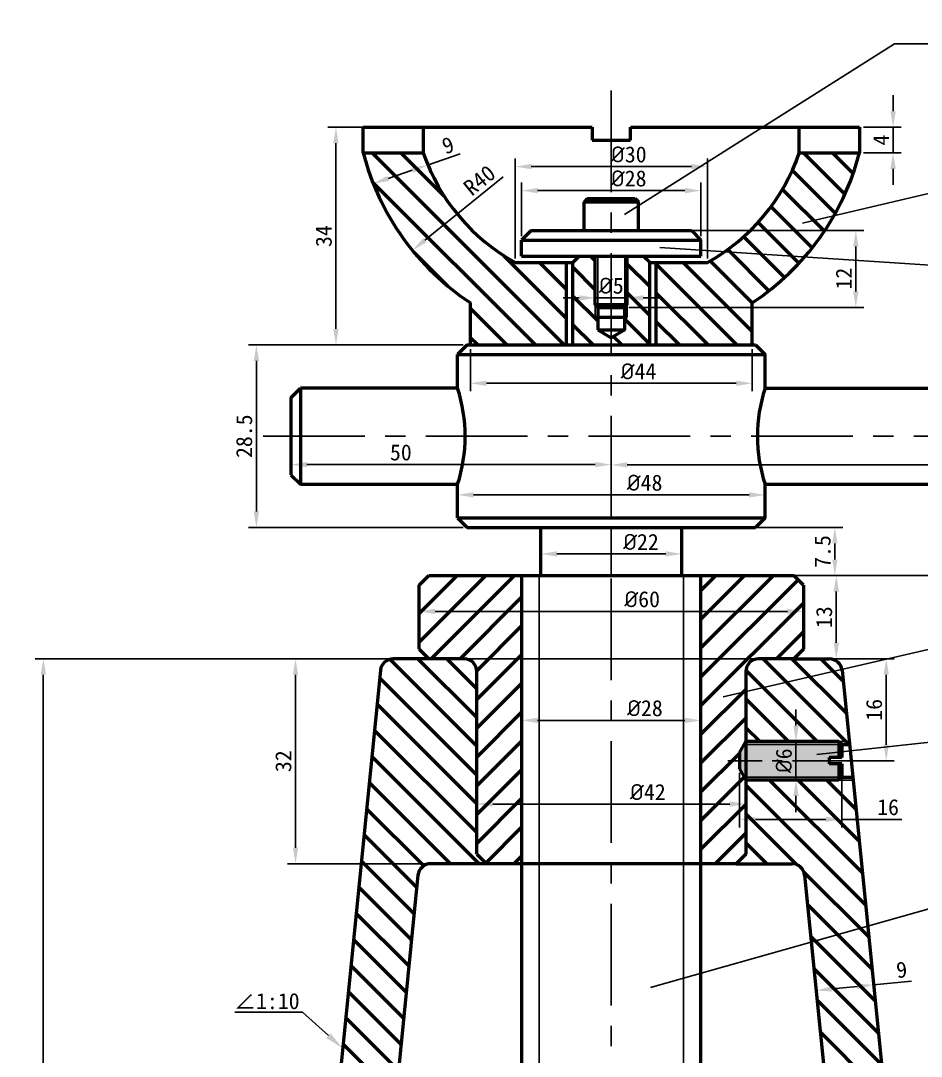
# Model space of a CAD drawing. Header units: millimetres. Extents: x 693 to 907, y 188 to 501.
# Drawn here: x 693.4 to 834, y 338.9 to 500.6 of the extents above; entities that cross this region are included whole.
import ezdxf
from ezdxf import colors
from ezdxf.entities.mleader import LeaderData, LeaderLine
from ezdxf.math import Vec2, Vec3

# ---------------------------------------------------------------- set-up
doc = ezdxf.new("R2010")
doc.units = ezdxf.units.MM
doc.header["$LTSCALE"] = 0.5
doc.linetypes.add('CENTER', pattern=[50.8, 31.75, -6.35, 6.35, -6.35])
doc.linetypes.add('CENTER2', pattern=[28.575, 19.05, -3.175, 3.175, -3.175])
doc.layers.get('0').update_dxf_attribs({"lineweight": 25})
doc.layers.get('Defpoints').update_dxf_attribs({"lineweight": 25})
for name, color, linetype, lineweight in [('中心线1', 7, 'CENTER', 25), ('剖面线1', 7, 'Continuous', 50), ('引线层1', 7, 'Continuous', 25), ('标注层1', 7, 'Continuous', 25), ('粗实线1', 7, 'Continuous', 50), ('细实线1', 7, 'Continuous', 25)]:
    doc.layers.add(name, color=color, linetype=linetype, lineweight=lineweight)
doc.styles.get("Standard").update_dxf_attribs({"font": ''})
doc.styles.get('Standard').set_extended_font_data('FangSong')
doc.dimstyles.new('ISO-25', dxfattribs={"dimtxt": 2.5, "dimasz": 2.5, "dimexe": 1.25, "dimexo": 0.625, "dimtad": 1, "dimdsep": 46, "dimtxsty": 'Standard', "dimcen": 2.5, "dimadec": 0, "dimazin": 0, "dimtfac": 1, "dimtmove": 0, "dimatfit": 3, "dimfxl": 1, "dimarcsym": 0})
pattern_1 = [(135, (509.481, 184.42), (-2.245064, -2.245064), [])]

# ---------------------------------------------------------------- blocks, each defined once
blk = doc.blocks.new('*D67')
at = {"layer": 'Defpoints', "color": 0, "transparency": 16777216}
for p in [(785.58, 489.99), (754.54, 464.76)]:
    blk.add_point(p, dxfattribs=at)
at = {"layer": '标注层1', "color": 0, "lineweight": -2, "transparency": 16777216}
blk.add_line((768.69, 476.26), (756.48, 466.33), dxfattribs=at)
at = {"layer": '标注层1', "color": 0, "transparency": 16777216}
blk.add_solid([(756.22, 466.66), (756.74, 466.01), (754.54, 464.76)], dxfattribs=at)
at = {"layer": '标注层1', "color": 0, "transparency": 16777216, "insert": (765.01, 475.7), "char_height": 2.5, "attachment_point": 5, "rotation": 39.1072}
blk.add_mtext('R40', dxfattribs=at)
blk = doc.blocks.new('*D68')
at = {"layer": 'Defpoints', "color": 0, "transparency": 16777216}
for p in [(742.6, 483.99), (763.08, 483.99), (763.08, 449.99)]:
    blk.add_point(p, dxfattribs=at)
at = {"layer": '标注层1', "color": 0, "lineweight": -2, "transparency": 16777216}
for p, q in [((762.45, 483.99), (741.35, 483.99)), ((742.6, 452.49), (742.6, 481.49)), ((762.45, 449.99), (741.35, 449.99))]:
    blk.add_line(p, q, dxfattribs=at)
at = {"layer": '标注层1', "color": 0, "transparency": 16777216}
for points in [[(742.18, 481.49), (743.01, 481.49), (742.6, 483.99)], [(742.18, 452.49), (743.01, 452.49), (742.6, 449.99)]]:
    blk.add_solid(points, dxfattribs=at)
at = {"layer": '标注层1', "color": 0, "transparency": 16777216, "insert": (740.71, 466.99), "char_height": 2.5, "attachment_point": 5, "rotation": 90}
blk.add_mtext('34', dxfattribs=at)
blk = doc.blocks.new('*D69')
at = {"layer": 'Defpoints', "color": 0, "transparency": 16777216}
for p in [(809.58, 426.58), (761.58, 422.99), (809.58, 422.99)]:
    blk.add_point(p, dxfattribs=at)
at = {"layer": '标注层1', "color": 0, "lineweight": -2, "transparency": 16777216}
for p, q in [((761.58, 423.61), (761.58, 427.83)), ((809.58, 423.61), (809.58, 427.83)), ((764.08, 426.58), (807.08, 426.58))]:
    blk.add_line(p, q, dxfattribs=at)
at = {"layer": '标注层1', "color": 0, "transparency": 16777216}
for points in [[(764.08, 427), (764.08, 426.17), (761.58, 426.58)], [(807.08, 427), (807.08, 426.17), (809.58, 426.58)]]:
    blk.add_solid(points, dxfattribs=at)
at = {"layer": '标注层1', "color": 0, "transparency": 16777216, "insert": (790.78, 428.47), "char_height": 2.5, "attachment_point": 5}
blk.add_mtext('{\\fISOCPEUR|b0|i0|c134|p34;%%C}48', dxfattribs=at)
blk = doc.blocks.new('*D70')
at = {"layer": 'Defpoints', "color": 0, "transparency": 16777216}
for p in [(763.08, 449.99), (730.18, 421.49), (763.08, 421.49)]:
    blk.add_point(p, dxfattribs=at)
at = {"layer": '标注层1', "color": 0, "lineweight": -2, "transparency": 16777216}
for p, q in [((762.45, 449.99), (728.93, 449.99)), ((730.18, 447.49), (730.18, 423.99)), ((762.45, 421.49), (728.93, 421.49))]:
    blk.add_line(p, q, dxfattribs=at)
at = {"layer": '标注层1', "color": 0, "transparency": 16777216}
for points in [[(729.76, 447.49), (730.6, 447.49), (730.18, 449.99)], [(729.76, 423.99), (730.6, 423.99), (730.18, 421.49)]]:
    blk.add_solid(points, dxfattribs=at)
at = {"layer": '标注层1', "color": 0, "transparency": 16777216, "insert": (728.28, 435.74), "char_height": 2.5, "attachment_point": 5, "rotation": 90}
blk.add_mtext('28.5', dxfattribs=at)
blk = doc.blocks.new('*D71')
at = {"layer": 'Defpoints', "color": 0, "transparency": 16777216}
for p in [(824.31, 483.99), (824.31, 479.99), (829.57, 479.99)]:
    blk.add_point(p, dxfattribs=at)
at = {"layer": '标注层1', "color": 0, "lineweight": -2, "transparency": 16777216}
for p, q in [((829.57, 486.49), (829.57, 488.99)), ((824.93, 483.99), (830.82, 483.99)), ((829.57, 483.99), (829.57, 479.99)), ((824.93, 479.99), (830.82, 479.99)), ((829.57, 477.49), (829.57, 474.99))]:
    blk.add_line(p, q, dxfattribs=at)
at = {"layer": '标注层1', "color": 0, "transparency": 16777216}
for points in [[(829.15, 486.49), (829.99, 486.49), (829.57, 483.99)], [(829.15, 477.49), (829.99, 477.49), (829.57, 479.99)]]:
    blk.add_solid(points, dxfattribs=at)
at = {"layer": '标注层1', "color": 0, "transparency": 16777216, "insert": (827.7, 481.99), "char_height": 2.5, "attachment_point": 5, "rotation": 90}
blk.add_mtext('4', dxfattribs=at)
blk = doc.blocks.new('*D72')
at = {"layer": 'Defpoints', "color": 0, "transparency": 16777216}
for p in [(763.58, 449.99), (807.58, 449.99), (807.58, 444.01)]:
    blk.add_point(p, dxfattribs=at)
at = {"layer": '标注层1', "color": 0, "lineweight": -2, "transparency": 16777216}
for p, q in [((763.58, 449.36), (763.58, 442.76)), ((807.58, 449.36), (807.58, 442.76)), ((766.08, 444.01), (805.08, 444.01))]:
    blk.add_line(p, q, dxfattribs=at)
at = {"layer": '标注层1', "color": 0, "transparency": 16777216}
for points in [[(766.08, 444.42), (766.08, 443.59), (763.58, 444.01)], [(805.08, 444.42), (805.08, 443.59), (807.58, 444.01)]]:
    blk.add_solid(points, dxfattribs=at)
at = {"layer": '标注层1', "color": 0, "transparency": 16777216, "insert": (789.83, 445.88), "char_height": 2.5, "attachment_point": 5}
blk.add_mtext('{\\fISOCPEUR|b0|i0|c134|p34;%%C}44', dxfattribs=at)
blk = doc.blocks.new('*D73')
at = {"layer": 'Defpoints', "color": 0, "transparency": 16777216}
for p in [(799.58, 474.09), (771.58, 466.36), (799.58, 466.36)]:
    blk.add_point(p, dxfattribs=at)
at = {"layer": '标注层1', "color": 0, "lineweight": -2, "transparency": 16777216}
for p, q in [((771.58, 466.98), (771.58, 475.34)), ((774.08, 474.09), (797.08, 474.09)), ((799.58, 466.98), (799.58, 475.34))]:
    blk.add_line(p, q, dxfattribs=at)
at = {"layer": '标注层1', "color": 0, "transparency": 16777216}
for points in [[(774.08, 474.51), (774.08, 473.68), (771.58, 474.09)], [(797.08, 474.51), (797.08, 473.68), (799.58, 474.09)]]:
    blk.add_solid(points, dxfattribs=at)
at = {"layer": '标注层1', "color": 0, "transparency": 16777216, "insert": (788.29, 475.98), "char_height": 2.5, "attachment_point": 5}
blk.add_mtext('{\\fISOCPEUR|b0|i0|c134|p34;%%C}28', dxfattribs=at)
blk = doc.blocks.new('*D74')
at = {"layer": 'Defpoints', "color": 0, "transparency": 16777216}
for p in [(783.08, 457.34), (783.08, 456.23), (788.08, 456.23)]:
    blk.add_point(p, dxfattribs=at)
at = {"layer": '标注层1', "color": 0, "lineweight": -2, "transparency": 16777216}
for p, q in [((783.08, 456.86), (783.08, 458.59)), ((788.08, 456.86), (788.08, 458.59)), ((780.58, 457.34), (778.08, 457.34)), ((788.08, 457.34), (783.08, 457.34)), ((790.58, 457.34), (793.08, 457.34))]:
    blk.add_line(p, q, dxfattribs=at)
at = {"layer": '标注层1', "color": 0, "transparency": 16777216}
for points in [[(780.58, 457.76), (780.58, 456.92), (783.08, 457.34)], [(790.58, 457.76), (790.58, 456.92), (788.08, 457.34)]]:
    blk.add_solid(points, dxfattribs=at)
at = {"layer": '标注层1', "color": 0, "transparency": 16777216, "insert": (785.58, 459.23), "char_height": 2.5, "attachment_point": 5}
blk.add_mtext('{\\fISOCPEUR|b0|i0|c134|p34;%%C}5', dxfattribs=at)
blk = doc.blocks.new('*D75')
at = {"layer": 'Defpoints', "color": 0, "transparency": 16777216}
for p in [(796.58, 421.49), (796.58, 413.99), (820.48, 413.99)]:
    blk.add_point(p, dxfattribs=at)
at = {"layer": '标注层1', "color": 0, "lineweight": -2, "transparency": 16777216}
for p, q in [((797.2, 421.49), (821.73, 421.49)), ((820.48, 418.99), (820.48, 416.49)), ((797.2, 413.99), (821.73, 413.99))]:
    blk.add_line(p, q, dxfattribs=at)
at = {"layer": '标注层1', "color": 0, "transparency": 16777216}
for points in [[(820.06, 418.99), (820.89, 418.99), (820.48, 421.49)], [(820.06, 416.49), (820.89, 416.49), (820.48, 413.99)]]:
    blk.add_solid(points, dxfattribs=at)
at = {"layer": '标注层1', "color": 0, "transparency": 16777216, "insert": (818.58, 417.74), "char_height": 2.5, "attachment_point": 5, "rotation": 90}
blk.add_mtext('7.5', dxfattribs=at)
blk = doc.blocks.new('*D76')
at = {"layer": 'Defpoints', "color": 0, "transparency": 16777216}
for p in [(774.58, 421.49), (796.58, 421.49), (796.58, 417.36)]:
    blk.add_point(p, dxfattribs=at)
at = {"layer": '标注层1', "color": 0, "lineweight": -2, "transparency": 16777216}
for p, q in [((774.58, 420.86), (774.58, 416.11)), ((796.58, 420.86), (796.58, 416.11)), ((777.08, 417.36), (794.08, 417.36))]:
    blk.add_line(p, q, dxfattribs=at)
at = {"layer": '标注层1', "color": 0, "transparency": 16777216}
for points in [[(777.08, 417.78), (777.08, 416.95), (774.58, 417.36)], [(794.08, 417.78), (794.08, 416.95), (796.58, 417.36)]]:
    blk.add_solid(points, dxfattribs=at)
at = {"layer": '标注层1', "color": 0, "transparency": 16777216, "insert": (790.21, 419.24), "char_height": 2.5, "attachment_point": 5}
blk.add_mtext('{\\fISOCPEUR|b0|i0|c134|p34;%%C}22', dxfattribs=at)
blk = doc.blocks.new('*D77')
at = {"layer": 'Defpoints', "color": 0, "transparency": 16777216}
for p in [(814.08, 413.99), (814.08, 400.99), (820.7, 400.99)]:
    blk.add_point(p, dxfattribs=at)
at = {"layer": '标注层1', "color": 0, "lineweight": -2, "transparency": 16777216}
for p, q in [((814.7, 413.99), (821.95, 413.99)), ((820.7, 411.49), (820.7, 403.49)), ((814.7, 400.99), (821.95, 400.99))]:
    blk.add_line(p, q, dxfattribs=at)
at = {"layer": '标注层1', "color": 0, "transparency": 16777216}
for points in [[(820.29, 411.49), (821.12, 411.49), (820.7, 413.99)], [(820.29, 403.49), (821.12, 403.49), (820.7, 400.99)]]:
    blk.add_solid(points, dxfattribs=at)
at = {"layer": '标注层1', "color": 0, "transparency": 16777216, "insert": (818.81, 407.49), "char_height": 2.5, "attachment_point": 5, "rotation": 90}
blk.add_mtext('13', dxfattribs=at)
blk = doc.blocks.new('*D78')
at = {"layer": 'Defpoints', "color": 0, "transparency": 16777216}
for p in [(755.58, 412.49), (815.58, 412.49), (815.58, 408.38)]:
    blk.add_point(p, dxfattribs=at)
at = {"layer": '标注层1', "color": 0, "lineweight": -2, "transparency": 16777216}
for p, q in [((755.58, 411.86), (755.58, 407.13)), ((815.58, 411.86), (815.58, 407.13)), ((758.08, 408.38), (813.08, 408.38))]:
    blk.add_line(p, q, dxfattribs=at)
at = {"layer": '标注层1', "color": 0, "transparency": 16777216}
for points in [[(758.08, 408.8), (758.08, 407.97), (755.58, 408.38)], [(813.08, 408.8), (813.08, 407.97), (815.58, 408.38)]]:
    blk.add_solid(points, dxfattribs=at)
at = {"layer": '标注层1', "color": 0, "transparency": 16777216, "insert": (790.4, 410.27), "char_height": 2.5, "attachment_point": 5}
blk.add_mtext('{\\fISOCPEUR|b0|i0|c134|p34;%%C}60', dxfattribs=at)
blk = doc.blocks.new('*D79')
at = {"layer": 'Defpoints', "color": 0, "transparency": 16777216}
for p in [(771.58, 413.99), (799.58, 413.99), (799.58, 391.37)]:
    blk.add_point(p, dxfattribs=at)
at = {"layer": '标注层1', "color": 0, "lineweight": -2, "transparency": 16777216}
for p, q in [((771.58, 413.36), (771.58, 390.12)), ((799.58, 413.36), (799.58, 390.12)), ((774.08, 391.37), (797.08, 391.37))]:
    blk.add_line(p, q, dxfattribs=at)
at = {"layer": '标注层1', "color": 0, "transparency": 16777216}
for points in [[(774.08, 391.79), (774.08, 390.95), (771.58, 391.37)], [(797.08, 391.79), (797.08, 390.95), (799.58, 391.37)]]:
    blk.add_solid(points, dxfattribs=at)
at = {"layer": '标注层1', "color": 0, "transparency": 16777216, "insert": (790.83, 393.26), "char_height": 2.5, "attachment_point": 5}
blk.add_mtext('{\\fISOCPEUR|b0|i0|c134|p34;%%C}28', dxfattribs=at)
blk = doc.blocks.new('*D83')
at = {"layer": 'Defpoints', "color": 0, "transparency": 16777216}
for p in [(751.54, 400.99), (696.92, 198.99), (751.54, 198.99)]:
    blk.add_point(p, dxfattribs=at)
at = {"layer": '标注层1', "color": 0, "lineweight": -2, "transparency": 16777216}
for p, q in [((750.92, 400.99), (695.67, 400.99)), ((696.92, 398.49), (696.92, 201.49)), ((750.92, 198.99), (695.67, 198.99))]:
    blk.add_line(p, q, dxfattribs=at)
at = {"layer": '标注层1', "color": 0, "transparency": 16777216}
for points in [[(696.51, 398.49), (697.34, 398.49), (696.92, 400.99)], [(696.51, 201.49), (697.34, 201.49), (696.92, 198.99)]]:
    blk.add_solid(points, dxfattribs=at)
at = {"layer": '标注层1', "color": 0, "transparency": 16777216, "insert": (695.03, 299.99), "char_height": 2.5, "attachment_point": 5, "rotation": 90}
blk.add_mtext('202', dxfattribs=at)
blk = doc.blocks.new('*D84')
at = {"layer": 'Defpoints', "color": 0, "transparency": 16777216}
for p in [(736.29, 400.99), (813.77, 400.99), (813.77, 368.99)]:
    blk.add_point(p, dxfattribs=at)
at = {"layer": '标注层1', "color": 0, "lineweight": -2, "transparency": 16777216}
for p, q in [((813.14, 400.99), (735.04, 400.99)), ((736.29, 371.49), (736.29, 398.49)), ((813.14, 368.99), (735.04, 368.99))]:
    blk.add_line(p, q, dxfattribs=at)
at = {"layer": '标注层1', "color": 0, "transparency": 16777216}
for points in [[(735.88, 398.49), (736.71, 398.49), (736.29, 400.99)], [(735.88, 371.49), (736.71, 371.49), (736.29, 368.99)]]:
    blk.add_solid(points, dxfattribs=at)
at = {"layer": '标注层1', "color": 0, "transparency": 16777216, "insert": (734.4, 384.99), "char_height": 2.5, "attachment_point": 5, "rotation": 90}
blk.add_mtext('32', dxfattribs=at)
blk = doc.blocks.new('*D85')
at = {"layer": 'Defpoints', "color": 0, "transparency": 16777216}
for p in [(806.58, 388.06), (806.58, 382.06), (814.41, 382.06)]:
    blk.add_point(p, dxfattribs=at)
at = {"layer": '标注层1', "color": 0, "lineweight": -2, "transparency": 16777216}
for p, q in [((814.41, 390.56), (814.41, 393.06)), ((807.2, 388.06), (815.66, 388.06)), ((814.41, 388.06), (814.41, 382.06)), ((807.2, 382.06), (815.66, 382.06)), ((814.41, 379.56), (814.41, 377.06))]:
    blk.add_line(p, q, dxfattribs=at)
at = {"layer": '标注层1', "color": 0, "transparency": 16777216}
for points in [[(814, 390.56), (814.83, 390.56), (814.41, 388.06)], [(814, 379.56), (814.83, 379.56), (814.41, 382.06)]]:
    blk.add_solid(points, dxfattribs=at)
at = {"layer": '标注层1', "color": 0, "transparency": 16777216, "insert": (812.52, 385.06), "char_height": 2.5, "attachment_point": 5, "rotation": 90}
blk.add_mtext('{\\fISOCPEUR|b0|i0|c134|p34;%%C}6', dxfattribs=at)
blk = doc.blocks.new('*D86')
at = {"layer": 'Defpoints', "color": 0, "transparency": 16777216}
for p in [(820.7, 400.99), (820.7, 385.06), (828.5, 385.06)]:
    blk.add_point(p, dxfattribs=at)
at = {"layer": '标注层1', "color": 0, "lineweight": -2, "transparency": 16777216}
for p, q in [((821.33, 400.99), (829.75, 400.99)), ((828.5, 398.49), (828.5, 387.56)), ((821.33, 385.06), (829.75, 385.06))]:
    blk.add_line(p, q, dxfattribs=at)
at = {"layer": '标注层1', "color": 0, "transparency": 16777216}
for points in [[(828.08, 398.49), (828.91, 398.49), (828.5, 400.99)], [(828.08, 387.56), (828.91, 387.56), (828.5, 385.06)]]:
    blk.add_solid(points, dxfattribs=at)
at = {"layer": '标注层1', "color": 0, "transparency": 16777216, "insert": (826.61, 393.02), "char_height": 2.5, "attachment_point": 5, "rotation": 90}
blk.add_mtext('16', dxfattribs=at)
blk = doc.blocks.new('*D87')
at = {"layer": 'Defpoints', "color": 0, "transparency": 16777216}
for p in [(806.58, 378.31), (764.58, 370.49), (806.58, 370.49)]:
    blk.add_point(p, dxfattribs=at)
at = {"layer": '标注层1', "color": 0, "lineweight": -2, "transparency": 16777216}
for p, q in [((764.58, 371.11), (764.58, 379.56)), ((806.58, 371.11), (806.58, 379.56)), ((767.08, 378.31), (804.08, 378.31))]:
    blk.add_line(p, q, dxfattribs=at)
at = {"layer": '标注层1', "color": 0, "transparency": 16777216}
for points in [[(767.08, 378.72), (767.08, 377.89), (764.58, 378.31)], [(804.08, 378.72), (804.08, 377.89), (806.58, 378.31)]]:
    blk.add_solid(points, dxfattribs=at)
at = {"layer": '标注层1', "color": 0, "transparency": 16777216, "insert": (791.29, 380.18), "char_height": 2.5, "attachment_point": 5}
blk.add_mtext('{\\fISOCPEUR|b0|i0|c134|p34;%%C}42', dxfattribs=at)
blk = doc.blocks.new('*D90')
at = {"layer": 'Defpoints', "color": 0, "transparency": 16777216}
for p in [(796.58, 413.99), (796.58, 218.99), (848.12, 218.99)]:
    blk.add_point(p, dxfattribs=at)
at = {"layer": '标注层1', "color": 0, "lineweight": -2, "transparency": 16777216}
for p, q in [((797.2, 413.99), (849.37, 413.99)), ((848.12, 411.49), (848.12, 221.49)), ((797.2, 218.99), (849.37, 218.99))]:
    blk.add_line(p, q, dxfattribs=at)
at = {"layer": '标注层1', "color": 0, "transparency": 16777216}
for points in [[(847.7, 411.49), (848.53, 411.49), (848.12, 413.99)], [(847.7, 221.49), (848.53, 221.49), (848.12, 218.99)]]:
    blk.add_solid(points, dxfattribs=at)
at = {"layer": '标注层1', "color": 0, "transparency": 16777216, "insert": (846.23, 316.49), "char_height": 2.5, "attachment_point": 5, "rotation": 90}
blk.add_mtext('195', dxfattribs=at)
blk = doc.blocks.new('*D91')
at = {"layer": 'Defpoints', "color": 0, "transparency": 16777216}
for p in [(785.58, 431.31), (735.58, 429.74), (785.58, 429.74)]:
    blk.add_point(p, dxfattribs=at)
at = {"layer": '标注层1', "color": 0, "lineweight": -2, "transparency": 16777216}
for p, q in [((735.58, 430.36), (735.58, 432.56)), ((785.58, 430.36), (785.58, 432.56)), ((738.08, 431.31), (783.08, 431.31))]:
    blk.add_line(p, q, dxfattribs=at)
at = {"layer": '标注层1', "color": 0, "transparency": 16777216}
for points in [[(738.08, 431.73), (738.08, 430.9), (735.58, 431.31)], [(783.08, 431.73), (783.08, 430.9), (785.58, 431.31)]]:
    blk.add_solid(points, dxfattribs=at)
at = {"layer": '标注层1', "color": 0, "transparency": 16777216, "insert": (752.73, 433.2), "char_height": 2.5, "attachment_point": 5}
blk.add_mtext('50', dxfattribs=at)
blk = doc.blocks.new('*D92')
at = {"layer": 'Defpoints', "color": 0, "transparency": 16777216}
for p in [(785.58, 431.26), (785.58, 429.74), (893.69, 429.74)]:
    blk.add_point(p, dxfattribs=at)
at = {"layer": '标注层1', "color": 0, "lineweight": -2, "transparency": 16777216}
for p, q in [((785.58, 430.36), (785.58, 432.51)), ((893.69, 430.36), (893.69, 432.51)), ((891.19, 431.26), (788.08, 431.26))]:
    blk.add_line(p, q, dxfattribs=at)
at = {"layer": '标注层1', "color": 0, "transparency": 16777216}
for points in [[(788.08, 431.68), (788.08, 430.85), (785.58, 431.26)], [(891.19, 431.68), (891.19, 430.85), (893.69, 431.26)]]:
    blk.add_solid(points, dxfattribs=at)
at = {"layer": '标注层1', "color": 0, "transparency": 16777216, "insert": (851, 433.15), "char_height": 2.5, "attachment_point": 5}
blk.add_mtext('350', dxfattribs=at)
blk = doc.blocks.new('*D93')
at = {"layer": 'Defpoints', "color": 0, "transparency": 16777216}
for p in [(800.58, 477.84), (770.58, 462.86), (800.58, 462.86)]:
    blk.add_point(p, dxfattribs=at)
at = {"layer": '标注层1', "color": 0, "lineweight": -2, "transparency": 16777216}
for p, q in [((770.58, 463.48), (770.58, 479.09)), ((800.58, 463.48), (800.58, 479.09)), ((773.08, 477.84), (798.08, 477.84))]:
    blk.add_line(p, q, dxfattribs=at)
at = {"layer": '标注层1', "color": 0, "transparency": 16777216}
for points in [[(773.08, 478.26), (773.08, 477.43), (770.58, 477.84)], [(798.08, 478.26), (798.08, 477.43), (800.58, 477.84)]]:
    blk.add_solid(points, dxfattribs=at)
at = {"layer": '标注层1', "color": 0, "transparency": 16777216, "insert": (788.31, 479.73), "char_height": 2.5, "attachment_point": 5}
blk.add_mtext('{\\fISOCPEUR|b0|i0|c134|p34;%%C}30', dxfattribs=at)
blk = doc.blocks.new('*D94')
at = {"layer": 'Defpoints', "color": 0, "transparency": 16777216}
for p in [(815.76, 367.19), (824.71, 368.08), (826.52, 350.08)]:
    blk.add_point(p, dxfattribs=at)
at = {"layer": '标注层1', "color": 0, "lineweight": -2, "transparency": 16777216}
for p, q in [((824.78, 367.46), (826.64, 348.83)), ((815.82, 366.56), (817.68, 347.94)), ((820.05, 349.43), (824.03, 349.83)), ((826.52, 350.08), (832.45, 350.67))]:
    blk.add_line(p, q, dxfattribs=at)
at = {"layer": '标注层1', "color": 0, "transparency": 16777216}
for points in [[(820.01, 349.85), (820.09, 349.02), (817.56, 349.18)], [(823.99, 350.24), (824.07, 349.41), (826.52, 350.08)]]:
    blk.add_solid(points, dxfattribs=at)
at = {"layer": '标注层1', "color": 0, "transparency": 16777216, "insert": (830.91, 352.42), "char_height": 2.5, "attachment_point": 5, "rotation": 5.7106}
blk.add_mtext('9', dxfattribs=at)
blk = doc.blocks.new('*D95')
at = {"layer": 'Defpoints', "color": 0, "transparency": 16777216}
for p in [(756.24, 479.99), (747.72, 477.08), (748.37, 475.18)]:
    blk.add_point(p, dxfattribs=at)
at = {"layer": '标注层1', "color": 0, "lineweight": -2, "transparency": 16777216}
for p, q in [((756.44, 479.39), (757.29, 476.9)), ((756.89, 478.08), (761.99, 479.82)), ((750.73, 475.99), (754.52, 477.28)), ((747.92, 476.49), (748.77, 474))]:
    blk.add_line(p, q, dxfattribs=at)
at = {"layer": '标注层1', "color": 0, "transparency": 16777216}
for points in [[(754.38, 477.67), (754.65, 476.88), (756.89, 478.08)], [(750.6, 476.38), (750.87, 475.59), (748.37, 475.18)]]:
    blk.add_solid(points, dxfattribs=at)
at = {"layer": '标注层1', "color": 0, "transparency": 16777216, "insert": (760.09, 481.17), "char_height": 2.5, "attachment_point": 5, "rotation": 18.8191}
blk.add_mtext('9', dxfattribs=at)
blk = doc.blocks.new('_None')
blk = doc.blocks.new('*D98')
at = {"layer": 'Defpoints', "color": 0, "transparency": 16777216}
for p in [(787.7, 467.86), (823.75, 467.86), (787.7, 455.86)]:
    blk.add_point(p, dxfattribs=at)
at = {"layer": '标注层1', "color": 0, "lineweight": -2, "transparency": 16777216}
for p, q in [((788.33, 467.86), (825, 467.86)), ((823.75, 458.36), (823.75, 465.36)), ((788.33, 455.86), (825, 455.86))]:
    blk.add_line(p, q, dxfattribs=at)
at = {"layer": '标注层1', "color": 0, "transparency": 16777216}
for points in [[(823.33, 465.36), (824.17, 465.36), (823.75, 467.86)], [(823.33, 458.36), (824.17, 458.36), (823.75, 455.86)]]:
    blk.add_solid(points, dxfattribs=at)
at = {"layer": '标注层1', "color": 0, "transparency": 16777216, "insert": (821.87, 460.35), "char_height": 2.5, "attachment_point": 5, "rotation": 90}
blk.add_mtext('12', dxfattribs=at)
blk = doc.blocks.new('*D100')
at = {"layer": 'Defpoints', "color": 0, "transparency": 16777216}
for p in [(805.57, 383.81), (821.57, 383.81), (821.57, 375.91)]:
    blk.add_point(p, dxfattribs=at)
at = {"layer": '标注层1', "color": 0, "lineweight": -2, "transparency": 16777216}
for p, q in [((805.57, 383.18), (805.57, 374.66)), ((821.57, 383.18), (821.57, 374.66)), ((808.07, 375.91), (819.07, 375.91)), ((821.57, 375.91), (830.94, 375.91))]:
    blk.add_line(p, q, dxfattribs=at)
at = {"layer": '标注层1', "color": 0, "transparency": 16777216}
for points in [[(808.07, 376.33), (808.07, 375.5), (805.57, 375.91)], [(819.07, 376.33), (819.07, 375.5), (821.57, 375.91)]]:
    blk.add_solid(points, dxfattribs=at)
at = {"layer": '标注层1', "color": 0, "transparency": 16777216, "insert": (828.78, 377.8), "char_height": 2.5, "attachment_point": 5}
blk.add_mtext('16', dxfattribs=at)

msp = doc.modelspace()

# ---------------------------------------------------------------- hatches: boundary and pattern name
at = {"layer": '剖面线1'}
h = msp.add_hatch(dxfattribs=at)
h.set_pattern_fill('ANSI31', angle=90)
h.set_pattern_definition(pattern_1)
h.paths.add_polyline_path([(778.58, 462.857), (770.58, 462.857, -0.1864333), (756.237, 479.986), (746.85, 479.986, 0.1860408), (763.58, 456.58), (763.58, 449.986), (778.58, 449.986)])
h.paths.add_polyline_path([(824.309, 479.986), (814.922, 479.986, -0.1864333), (800.58, 462.857), (792.58, 462.857), (792.58, 449.986), (807.58, 449.986), (807.58, 456.58, 0.1860408)])
h.paths.add_polyline_path([(783.08, 463.857), (781.08, 463.857), (780.58, 463.857), (779.58, 462.857), (779.58, 449.986), (785.58, 449.986), (785.58, 451.13), (783.455, 452.357), (783.455, 454.357), (783.08, 454.357), (783.08, 456.232)])
h.paths.add_polyline_path([(791.58, 462.857), (790.58, 463.857), (788.08, 463.857), (788.08, 456.232), (788.08, 454.357), (787.705, 454.357), (787.705, 452.357), (785.58, 451.13), (785.58, 449.986), (791.58, 449.986)])
h = msp.add_hatch(dxfattribs=at)
h.set_pattern_fill('ANSI31')
h.set_pattern_definition([(45, (509.481, 184.42), (-2.245064, 2.245064), [])])
h.paths.add_polyline_path([(771.58, 413.986), (757.08, 413.986), (755.58, 412.486), (755.58, 402.486), (757.08, 400.986), (762.58, 400.986, -0.4142136), (764.58, 398.986), (764.58, 370.486), (766.08, 368.986), (771.58, 368.986)])
h.paths.add_polyline_path([(815.58, 412.486), (814.08, 413.986), (799.58, 413.986), (799.58, 368.986), (805.08, 368.986), (806.58, 370.486), (806.58, 382.057), (805.569, 383.807), (805.569, 386.307), (806.58, 388.057), (806.58, 398.986, -0.4142136), (808.58, 400.986), (814.08, 400.986), (815.58, 402.486)])
h = msp.add_hatch(dxfattribs=at)
h.set_pattern_fill('ANSI31', angle=90)
h.set_pattern_definition(pattern_1)
h.paths.add_polyline_path([(764.58, 398.986, 0.4142136), (762.58, 400.986), (757.08, 400.986), (751.545, 400.986, 0.3853136), (749.555, 399.185), (731.315, 216.787, -0.3853136), (729.325, 214.986), (717.58, 214.986, 0.4142136), (715.58, 212.986), (715.58, 198.986), (738.58, 198.986), (755.399, 367.185, -0.3853136), (757.39, 368.986), (766.08, 368.986), (764.58, 370.486)])
h.paths.add_polyline_path([(821.605, 399.185, 0.3853136), (819.614, 400.986), (814.08, 400.986), (808.58, 400.986, 0.4142136), (806.58, 398.986), (806.58, 388.057), (821.119, 388.057), (821.569, 387.607), (822.762, 387.607)])
h.paths.add_polyline_path([(823.317, 382.057), (821.119, 382.057), (806.58, 382.057), (806.58, 370.486), (805.08, 368.986), (813.77, 368.986, -0.3853136), (815.76, 367.185), (832.58, 198.986), (855.58, 198.986), (855.58, 212.986, 0.4142136), (853.58, 214.986), (841.834, 214.986, -0.3853136), (839.844, 216.787)])
at = {"layer": '粗实线1', "true_color": 0xffffff}
h = msp.add_hatch(color=7, dxfattribs=at)
h.dxf.hatch_style = 1
h.paths.add_polyline_path([(806.58, 388.057), (805.569, 386.307), (805.569, 385.057), (806.58, 385.057)])
h.paths.add_polyline_path([(806.58, 385.057), (805.569, 385.057), (805.569, 383.807), (806.58, 382.057)])
h.paths.add_polyline_path([(821.119, 384.557), (819.569, 384.557), (819.569, 385.057), (806.58, 385.057), (806.58, 382.507), (821.119, 382.507)])
h.paths.add_polyline_path([(821.119, 387.607), (806.58, 387.607), (806.58, 385.057), (819.569, 385.057), (819.569, 385.557), (821.119, 385.557)])
h.paths.add_polyline_path([(821.569, 387.607), (821.119, 387.607), (821.119, 385.557), (821.569, 385.557)])
h.paths.add_polyline_path([(821.119, 388.057), (821.119, 387.607), (821.569, 387.607)])
h.paths.add_polyline_path([(821.119, 388.057), (806.58, 388.057), (806.58, 387.607), (821.119, 387.607)])
h.paths.add_polyline_path([(821.569, 382.507), (821.119, 382.507), (821.119, 382.057)])
h.paths.add_polyline_path([(821.569, 384.557), (821.119, 384.557), (821.119, 382.507), (821.569, 382.507)])
h.paths.add_polyline_path([(821.119, 382.507), (806.58, 382.507), (806.58, 382.057), (821.119, 382.057)])

# ---------------------------------------------------------------- linework, layer by layer
for p, q in [((785.58, 413.986), (785.58, 421.486)), ((799.58, 413.986), (771.58, 413.986)), ((771.58, 413.986), (785.58, 413.986)), ((774.33, 413.986), (774.33, 218.986)), ((796.83, 413.986), (796.83, 218.986)), ((821.119, 382.057), (821.569, 382.507))]:
    msp.add_line(p, q)
at = {"layer": '中心线1'}
for p, q in [((785.58, 489.738), (785.58, 197.245)), ((731.217, 435.736), (897.957, 435.736))]:
    msp.add_line(p, q, dxfattribs=at)
at = {"layer": '中心线1', "linetype": 'CENTER2'}
msp.add_line((823.399, 385.057), (803.783, 385.057), dxfattribs=at)
at = {"layer": '粗实线1'}
for p, q in [((746.85, 479.986), (746.85, 483.986)), ((746.85, 483.986), (756.237, 483.986)), ((756.237, 483.986), (782.58, 483.986)), ((756.237, 483.986), (756.237, 479.986)), ((782.58, 483.986), (782.58, 481.986)), ((788.58, 483.986), (814.922, 483.986)), ((788.58, 481.986), (788.58, 483.986)), ((814.922, 479.986), (814.922, 483.986)), ((814.922, 483.986), (824.309, 483.986)), ((824.309, 483.986), (824.309, 479.986)), ((782.58, 481.986), (788.58, 481.986)), ((746.85, 479.986), (756.237, 479.986)), ((814.922, 479.986), (824.309, 479.986)), ((781.83, 472.857), (781.33, 472.357)), ((781.33, 467.857), (781.33, 472.357)), ((781.33, 472.357), (789.83, 472.357)), ((781.83, 472.857), (789.33, 472.857)), ((789.33, 472.857), (789.83, 472.357)), ((789.83, 467.857), (789.83, 472.357)), ((773.08, 467.857), (771.58, 466.357)), ((773.08, 467.857), (798.08, 467.857)), ((798.08, 467.857), (799.58, 466.357)), ((771.58, 463.857), (771.58, 466.357)), ((771.58, 466.357), (799.58, 466.357)), ((799.58, 463.857), (799.58, 466.357)), ((770.58, 462.857), (779.58, 462.857)), ((771.58, 463.857), (799.58, 463.857)), ((778.58, 449.986), (778.58, 462.857)), ((779.58, 462.857), (780.58, 463.857)), ((779.58, 449.986), (779.58, 462.857)), ((779.58, 462.857), (779.58, 462.857)), ((781.08, 463.857), (790.08, 463.857)), ((783.08, 456.232), (783.08, 463.857)), ((788.08, 456.232), (788.08, 463.857)), ((791.58, 462.857), (790.58, 463.857)), ((791.58, 449.986), (791.58, 462.857)), ((791.58, 462.857), (800.58, 462.857)), ((791.58, 462.857), (791.58, 462.857)), ((792.58, 449.986), (792.58, 462.857)), ((763.58, 449.986), (763.58, 456.58)), ((783.455, 455.857), (783.08, 456.232)), ((788.08, 456.232), (783.08, 456.232)), ((787.705, 455.857), (788.08, 456.232)), ((807.58, 449.986), (807.58, 456.58)), ((783.455, 455.857), (787.705, 455.857)), ((783.455, 455.857), (783.455, 452.357)), ((787.705, 452.357), (787.705, 455.857)), ((783.08, 454.357), (788.08, 454.357)), ((783.455, 452.357), (787.705, 452.357)), ((783.455, 452.357), (785.58, 451.13)), ((787.705, 452.357), (785.58, 451.13)), ((763.08, 449.986), (761.58, 448.486)), ((763.08, 449.986), (808.08, 449.986)), ((808.08, 449.986), (809.58, 448.486)), ((761.58, 443.236), (761.58, 448.486)), ((761.58, 448.486), (809.58, 448.486)), ((809.58, 443.236), (809.58, 448.486)), ((735.58, 441.736), (737.08, 443.236)), ((761.58, 443.236), (737.08, 443.236)), ((737.08, 443.236), (737.08, 428.236)), ((809.58, 443.236), (835.58, 443.236)), ((735.58, 441.736), (735.58, 429.736)), ((735.58, 429.736), (737.08, 428.236)), ((737.08, 428.236), (761.58, 428.236)), ((761.58, 422.986), (761.58, 428.236)), ((809.58, 422.986), (809.58, 428.236)), ((809.58, 428.236), (837.58, 428.236)), ((761.58, 422.986), (763.08, 421.486)), ((761.58, 422.986), (809.58, 422.986)), ((809.58, 422.986), (808.08, 421.486)), ((763.08, 421.486), (808.08, 421.486)), ((774.58, 413.986), (774.58, 421.486)), ((796.58, 413.986), (796.58, 421.486)), ((755.58, 412.486), (757.08, 413.986)), ((757.08, 413.986), (814.08, 413.986)), ((771.58, 413.986), (771.58, 220.486)), ((799.58, 220.486), (799.58, 413.986)), ((815.58, 412.486), (814.08, 413.986)), ((755.58, 402.486), (755.58, 412.486)), ((815.58, 412.486), (815.58, 402.486)), ((755.58, 402.486), (757.08, 400.986)), ((815.58, 402.486), (814.08, 400.986)), ((757.08, 400.986), (751.545, 400.986)), ((762.58, 400.986), (757.08, 400.986)), ((814.08, 400.986), (808.58, 400.986)), ((814.08, 400.986), (819.614, 400.986)), ((749.555, 399.185), (731.315, 216.787)), ((764.58, 370.486), (764.58, 398.986)), ((806.58, 398.986), (806.58, 370.486)), ((821.605, 399.185), (839.844, 216.787)), ((805.569, 386.307), (806.58, 388.057)), ((806.58, 388.057), (806.58, 382.057)), ((821.569, 387.607), (821.119, 388.057)), ((821.119, 388.057), (821.119, 385.557)), ((821.569, 387.607), (821.569, 385.557)), ((821.569, 387.607), (822.762, 387.607)), ((805.569, 386.307), (805.569, 383.807)), ((819.569, 385.557), (819.569, 384.557)), ((805.569, 383.807), (806.58, 382.057)), ((821.119, 384.557), (821.119, 382.057)), ((821.569, 384.557), (821.569, 382.507)), ((821.569, 382.507), (823.272, 382.507)), ((764.58, 370.486), (766.08, 368.986)), ((806.58, 370.486), (805.08, 368.986)), ((766.08, 368.986), (757.39, 368.986)), ((805.08, 368.986), (766.08, 368.986)), ((805.08, 368.986), (813.77, 368.986)), ((755.399, 367.185), (738.58, 198.986)), ((815.76, 367.185), (832.58, 198.986))]:
    msp.add_line(p, q, dxfattribs=at)
at = {"layer": '粗实线1', "linetype": 'Continuous'}
for p, q in [((821.119, 388.057), (806.58, 388.057)), ((821.569, 385.557), (819.569, 385.557)), ((821.569, 384.557), (819.569, 384.557)), ((821.119, 382.057), (806.58, 382.057))]:
    msp.add_line(p, q, dxfattribs=at)
at = {"layer": '粗实线1'}
for centre, radius, start, end in [((785.58, 489.986), 40, 194.47751, 236.63299), ((785.58, 489.986), 31, 198.81906, 241.06147), ((785.58, 489.986), 31, 298.93853, 341.18094), ((785.58, 489.986), 40, 303.36701, 345.52249), ((738.782, 435.736), 24, 341.79004, 18.20996), ((832.378, 435.736), 24, 161.79004, 198.20996), ((751.545, 398.986), 2, 90, 174.2894), ((762.58, 398.986), 2, 0, 90), ((808.58, 398.986), 2, 90, 180), ((819.614, 398.986), 2, 5.7106, 90), ((757.39, 366.986), 2, 90, 174.2894), ((813.77, 366.986), 2, 5.7106, 90)]:
    msp.add_arc(centre, radius, start, end, dxfattribs=at)
at = {"layer": '细实线1'}
for p, q in [((783.455, 455.857), (783.455, 463.857)), ((787.705, 455.857), (787.705, 463.857)), ((783.08, 456.232), (783.08, 454.357)), ((788.08, 456.232), (788.08, 454.357)), ((821.119, 388.057), (822.717, 388.057)), ((821.119, 382.057), (823.317, 382.057))]:
    msp.add_line(p, q, dxfattribs=at)
at = {"layer": '细实线1', "linetype": 'Continuous'}
for p, q in [((821.569, 387.607), (806.32, 387.607)), ((821.569, 382.507), (806.32, 382.507))]:
    msp.add_line(p, q, dxfattribs=at)

# ---------------------------------------------------------------- dimensions: what is measured, and where the dimension line sits
at = {"layer": '标注层1'}
dim = msp.add_radius_dim(center=(785.58, 489.986), mpoint=(754.541, 464.755), dimstyle='ISO-25', dxfattribs=at)
dim.commit()
dim.dimension.update_dxf_attribs({"geometry": '*D67', "text_midpoint": (766.198, 474.231), "dimtype": 164})
for base, p1, p2, picture, middle in [((829.57, 479.986), (824.309, 483.986), (824.309, 479.986), '*D71', (827.695, 481.986)), ((742.596, 483.986), (763.08, 449.986), (763.08, 483.986), '*D68', (740.707, 466.986)), ((730.179, 421.486), (763.08, 449.986), (763.08, 421.486), '*D70', (728.283, 435.736)), ((820.476, 413.986), (796.58, 421.486), (796.58, 413.986), '*D75', (818.579, 417.736)), ((848.116, 218.986), (796.58, 413.986), (796.58, 218.986), '*D90', (846.227, 316.486)), ((820.703, 400.986), (814.08, 413.986), (814.08, 400.986), '*D77', (818.814, 407.486)), ((696.923, 198.986), (751.545, 400.986), (751.545, 198.986), '*D83', (695.034, 299.986)), ((736.293, 400.986), (813.77, 368.986), (813.77, 400.986), '*D84', (734.404, 384.986))]:
    dim = msp.add_linear_dim(base=base, p1=p1, p2=p2, angle=90, dimstyle='ISO-25', dxfattribs=at)
    dim.commit()
    dim.dimension.update_dxf_attribs({"geometry": picture, "text_midpoint": middle})
for base, p1, p2, angle, picture, middle, dimtype in [((748.366, 475.18), (756.237, 479.986), (747.718, 477.083), 198.81906, '*D95', (760.699, 479.383), 161), ((823.749, 467.857), (787.705, 455.857), (787.705, 467.857), 90, '*D98', (823.749, 460.35), 160), ((826.515, 350.078), (815.76, 367.185), (824.715, 368.081), 5.7106, '*D94', (831.1, 350.537), 161)]:
    dim = msp.add_linear_dim(base=base, p1=p1, p2=p2, angle=angle, dimstyle='ISO-25', dxfattribs=at)
    dim.commit()
    dim.dimension.update_dxf_attribs({"geometry": picture, "text_midpoint": middle, "dimtype": dimtype})
for base, p1, p2, text, picture, middle in [((800.58, 477.843), (770.58, 462.857), (800.58, 462.857), '{\\fISOCPEUR|b0|i0|c134|p34;%%C}<>', '*D93', (788.308, 477.843)), ((799.58, 474.093), (771.58, 466.357), (799.58, 466.357), '{\\fISOCPEUR|b0|i0|c134|p34;%%C}<>', '*D73', (788.294, 474.093)), ((807.58, 444.008), (763.58, 449.986), (807.58, 449.986), '{\\fISOCPEUR|b0|i0|c134|p34;%%C}<>', '*D72', (789.832, 444.008)), ((785.58, 431.263), (893.692, 429.736), (785.58, 429.736), '350', '*D92', (851.003, 431.263)), ((809.58, 426.585), (761.58, 422.986), (809.58, 422.986), '{\\fISOCPEUR|b0|i0|c134|p34;%%C}<>', '*D69', (790.78, 426.585)), ((796.58, 417.364), (774.58, 421.486), (796.58, 421.486), '{\\fISOCPEUR|b0|i0|c134|p34;%%C}<>', '*D76', (790.21, 417.364)), ((799.58, 391.37), (771.58, 413.986), (799.58, 413.986), '{\\fISOCPEUR|b0|i0|c134|p34;%%C}<>', '*D79', (790.834, 391.37)), ((815.58, 408.383), (755.58, 412.486), (815.58, 412.486), '{\\fISOCPEUR|b0|i0|c134|p34;%%C}<>', '*D78', (790.4, 408.383)), ((806.58, 378.305), (764.58, 370.486), (806.58, 370.486), '{\\fISOCPEUR|b0|i0|c134|p34;%%C}<>', '*D87', (791.29, 378.305))]:
    dim = msp.add_linear_dim(base=base, p1=p1, p2=p2, text=text, dimstyle='ISO-25', dxfattribs=at)
    dim.commit()
    dim.dimension.update_dxf_attribs({"geometry": picture, "text_midpoint": middle, "dimtype": 160})
dim = msp.add_linear_dim(base=(783.08, 457.341), p1=(788.08, 456.232), p2=(783.08, 456.232), text='{\\fISOCPEUR|b0|i0|c134|p34;%%C}<>', dimstyle='ISO-25', dxfattribs=at)
dim.commit()
dim.dimension.update_dxf_attribs({"geometry": '*D74', "text_midpoint": (785.58, 459.23)})
for base, p1, p2, picture, middle in [((785.58, 431.313), (735.58, 429.736), (785.58, 429.736), '*D91', (752.73, 431.313)), ((821.569, 375.914), (805.569, 383.807), (821.569, 383.807), '*D100', (828.782, 375.914))]:
    dim = msp.add_linear_dim(base=base, p1=p1, p2=p2, dimstyle='ISO-25', dxfattribs=at)
    dim.commit()
    dim.dimension.update_dxf_attribs({"geometry": picture, "text_midpoint": middle, "dimtype": 160})
for base, p1, p2, text, picture, middle in [((828.496, 385.057), (820.703, 400.986), (820.703, 385.057), '16', '*D86', (826.606, 393.021)), ((814.413, 382.057), (806.58, 388.057), (806.58, 382.057), '{\\fISOCPEUR|b0|i0|c134|p34;%%C}<>', '*D85', (812.524, 385.057))]:
    dim = msp.add_linear_dim(base=base, p1=p1, p2=p2, angle=90, text=text, dimstyle='ISO-25', dxfattribs=at)
    dim.commit()
    dim.dimension.update_dxf_attribs({"geometry": picture, "text_midpoint": middle})

# ---------------------------------------------------------------- leaders
at = {"layer": '引线层1'}
ml = msp.add_multileader_mtext('Standard', dxfattribs=at)
ml.set_content('{\\fFangSong|b1|i0|c134|p49;上螺钉}', color=256)
ml.set_leader_properties()
ml.set_arrow_properties(name='NONE')
ml.build(insert=Vec2(0, 0))
ml.multileader.update_dxf_attribs({"text_right_attachment_type": 6, "dogleg_length": 0.36, "arrow_head_size": 3})
ctx = ml.context
ctx.base_point, ctx.char_height, ctx.arrow_head_size, ctx.landing_gap_size, ctx.plane_origin = Vec3(873.028, 497.016), 5, 3, 0.09, Vec3(787.633, 470.369)
ctx.right_attachment = 6
notes = []
notes.append((ctx, [(0, (1, 1, 0), (829.766, 497.016), (1, 0), 43.262, [(0, [(787.633, 470.369)], 0, [])])]))
ctx.mtext.insert, ctx.mtext.flow_direction = Vec3(873.118, 499.91), 5
ml = msp.add_multileader_mtext('Standard', dxfattribs=at)
ml.set_content('{\\fFangSong|b1|i0|c134|p49;托杯}', color=256)
ml.set_leader_properties()
ml.set_arrow_properties(name='NONE')
ml.build(insert=Vec2(0, 0))
ml.multileader.update_dxf_attribs({"text_right_attachment_type": 6, "dogleg_length": 0.36, "arrow_head_size": 3})
ctx = ml.context
ctx.base_point, ctx.char_height, ctx.arrow_head_size, ctx.landing_gap_size, ctx.plane_origin = Vec3(875.751, 478.79), 5, 3, 0.09, Vec3(815.428, 468.994)
ctx.right_attachment = 6
notes.append((ctx, [(0, (1, 1, 0), (856.998, 478.79), (1, 0), 18.754, [(0, [(815.428, 468.994)], 0, [])])]))
ctx.mtext.insert, ctx.mtext.flow_direction = Vec3(875.841, 481.655), 5
ml = msp.add_multileader_mtext('Standard', dxfattribs=at)
ml.set_content('{\\fFangSong|b1|i0|c134|p49;上挡圈}', color=256)
ml.set_leader_properties()
ml.set_arrow_properties(name='NONE')
ml.build(insert=Vec2(0, 0))
ml.multileader.update_dxf_attribs({"text_right_attachment_type": 6, "dogleg_length": 0.36, "arrow_head_size": 3})
ctx = ml.context
ctx.base_point, ctx.char_height, ctx.arrow_head_size, ctx.landing_gap_size, ctx.plane_origin = Vec3(874.641, 460.564), 5, 3, 0.09, Vec3(793.183, 465.233)
ctx.right_attachment = 6
notes.append((ctx, [(0, (1, 1, 0), (863.934, 460.564), (1, 0), 10.707, [(0, [(793.183, 465.233)], 0, [])])]))
ctx.mtext.insert, ctx.mtext.flow_direction = Vec3(874.731, 463.443), 5
ml = msp.add_multileader_mtext('Standard', dxfattribs=at)
ml.set_content('{\\fFangSong|b1|i0|c134|p49;螺母}', color=256)
ml.set_leader_properties()
ml.set_arrow_properties(name='NONE')
ml.build(insert=Vec2(0, 0))
ml.multileader.update_dxf_attribs({"text_right_attachment_type": 6, "dogleg_length": 0.36, "arrow_head_size": 3})
ctx = ml.context
ctx.base_point, ctx.char_height, ctx.arrow_head_size, ctx.landing_gap_size, ctx.plane_origin = Vec3(877.367, 408.622), 5, 3, 0.09, Vec3(803.045, 395.039)
ctx.right_attachment = 6
notes.append((ctx, [(0, (1, 1, 0), (861.794, 408.622), (1, 0), 15.573, [(0, [(803.045, 395.039)], 0, [])])]))
ctx.mtext.insert, ctx.mtext.flow_direction = Vec3(877.457, 411.501), 5
ml = msp.add_multileader_mtext('Standard', dxfattribs=at)
ml.set_content('{\\fFangSong|b1|i0|c134|p49;螺杆}', color=256)
ml.set_leader_properties()
ml.set_arrow_properties(name='NONE')
ml.build(insert=Vec2(0, 0))
ml.multileader.update_dxf_attribs({"text_right_attachment_type": 6, "dogleg_length": 0.36, "arrow_head_size": 3})
ctx = ml.context
ctx.base_point, ctx.char_height, ctx.arrow_head_size, ctx.landing_gap_size, ctx.plane_origin = Vec3(875.077, 367.352), 5, 3, 0.09, Vec3(791.7, 349.657)
ctx.right_attachment = 6
notes.append((ctx, [(0, (1, 1, 0), (854.254, 367.352), (1, 0), 20.823, [(0, [(791.7, 349.657)], 0, [])])]))
ctx.mtext.insert, ctx.mtext.flow_direction = Vec3(875.167, 370.245), 5
at = {"layer": '标注层1'}
ml = msp.add_multileader_mtext('Standard', dxfattribs=at)
ml.set_content('∠1:10', color=256)
ml.set_leader_properties()
ml.build(insert=Vec2(0, 0))
ml.multileader.update_dxf_attribs({"text_right_attachment_type": 6, "dogleg_length": 0.36, "arrow_head_size": 3})
ctx = ml.context
ctx.base_point, ctx.char_height, ctx.arrow_head_size, ctx.landing_gap_size, ctx.plane_origin = Vec3(726.525, 347.511), 2.5, 3, 0.09, Vec3(719.253, 346.427)
ctx.right_attachment, ctx.text_align_type = 6, 2
notes.append((ctx, [(0, (1, 1, 0), (737.379, 345.782), (-1, 0), 0.36, [(0, [(743.651, 340.152)], 0, [])])]))
ctx.mtext.insert, ctx.mtext.alignment, ctx.mtext.flow_direction = Vec3(736.929, 348.782), 3, 5
at = {"layer": '粗实线1'}
ml = msp.add_multileader_mtext('Standard', dxfattribs=at)
ml.set_content('{\\fFangSong|b1|i0|c134|p49;紧定螺钉}', color=256)
ml.set_leader_properties()
ml.set_arrow_properties(name='NONE')
ml.build(insert=Vec2(0, 0))
ml.multileader.update_dxf_attribs({"text_right_attachment_type": 6, "dogleg_length": 0.36, "arrow_head_size": 3})
ctx = ml.context
ctx.base_point, ctx.char_height, ctx.arrow_head_size, ctx.landing_gap_size, ctx.plane_origin = Vec3(876.055, 390.151), 5, 3, 0.09, Vec3(817.681, 386.037)
ctx.right_attachment = 6
notes.append((ctx, [(0, (1, 1, 0), (855.169, 390.151), (1, 0), 20.886, [(0, [(817.681, 386.037)], 0, [])])]))
ctx.mtext.insert, ctx.mtext.flow_direction = Vec3(876.145, 393.045), 5
for ctx, leaders in notes:
    for number, flags, end, landing, length, lines in leaders:
        leader = LeaderData()
        leader.index, (leader.has_last_leader_line, leader.has_dogleg_vector, leader.attachment_direction) = number, flags
        leader.last_leader_point, leader.dogleg_vector, leader.dogleg_length = Vec3(end), Vec3(landing), length
        for number, points, colour, breaks in lines:
            line = LeaderLine()
            line.index, line.vertices, line.color, line.breaks = number, Vec3.list(points), colors.encode_raw_color(colour), breaks
            leader.lines.append(line)
        ctx.leaders.append(leader)

doc.saveas('drawing.dxf')
